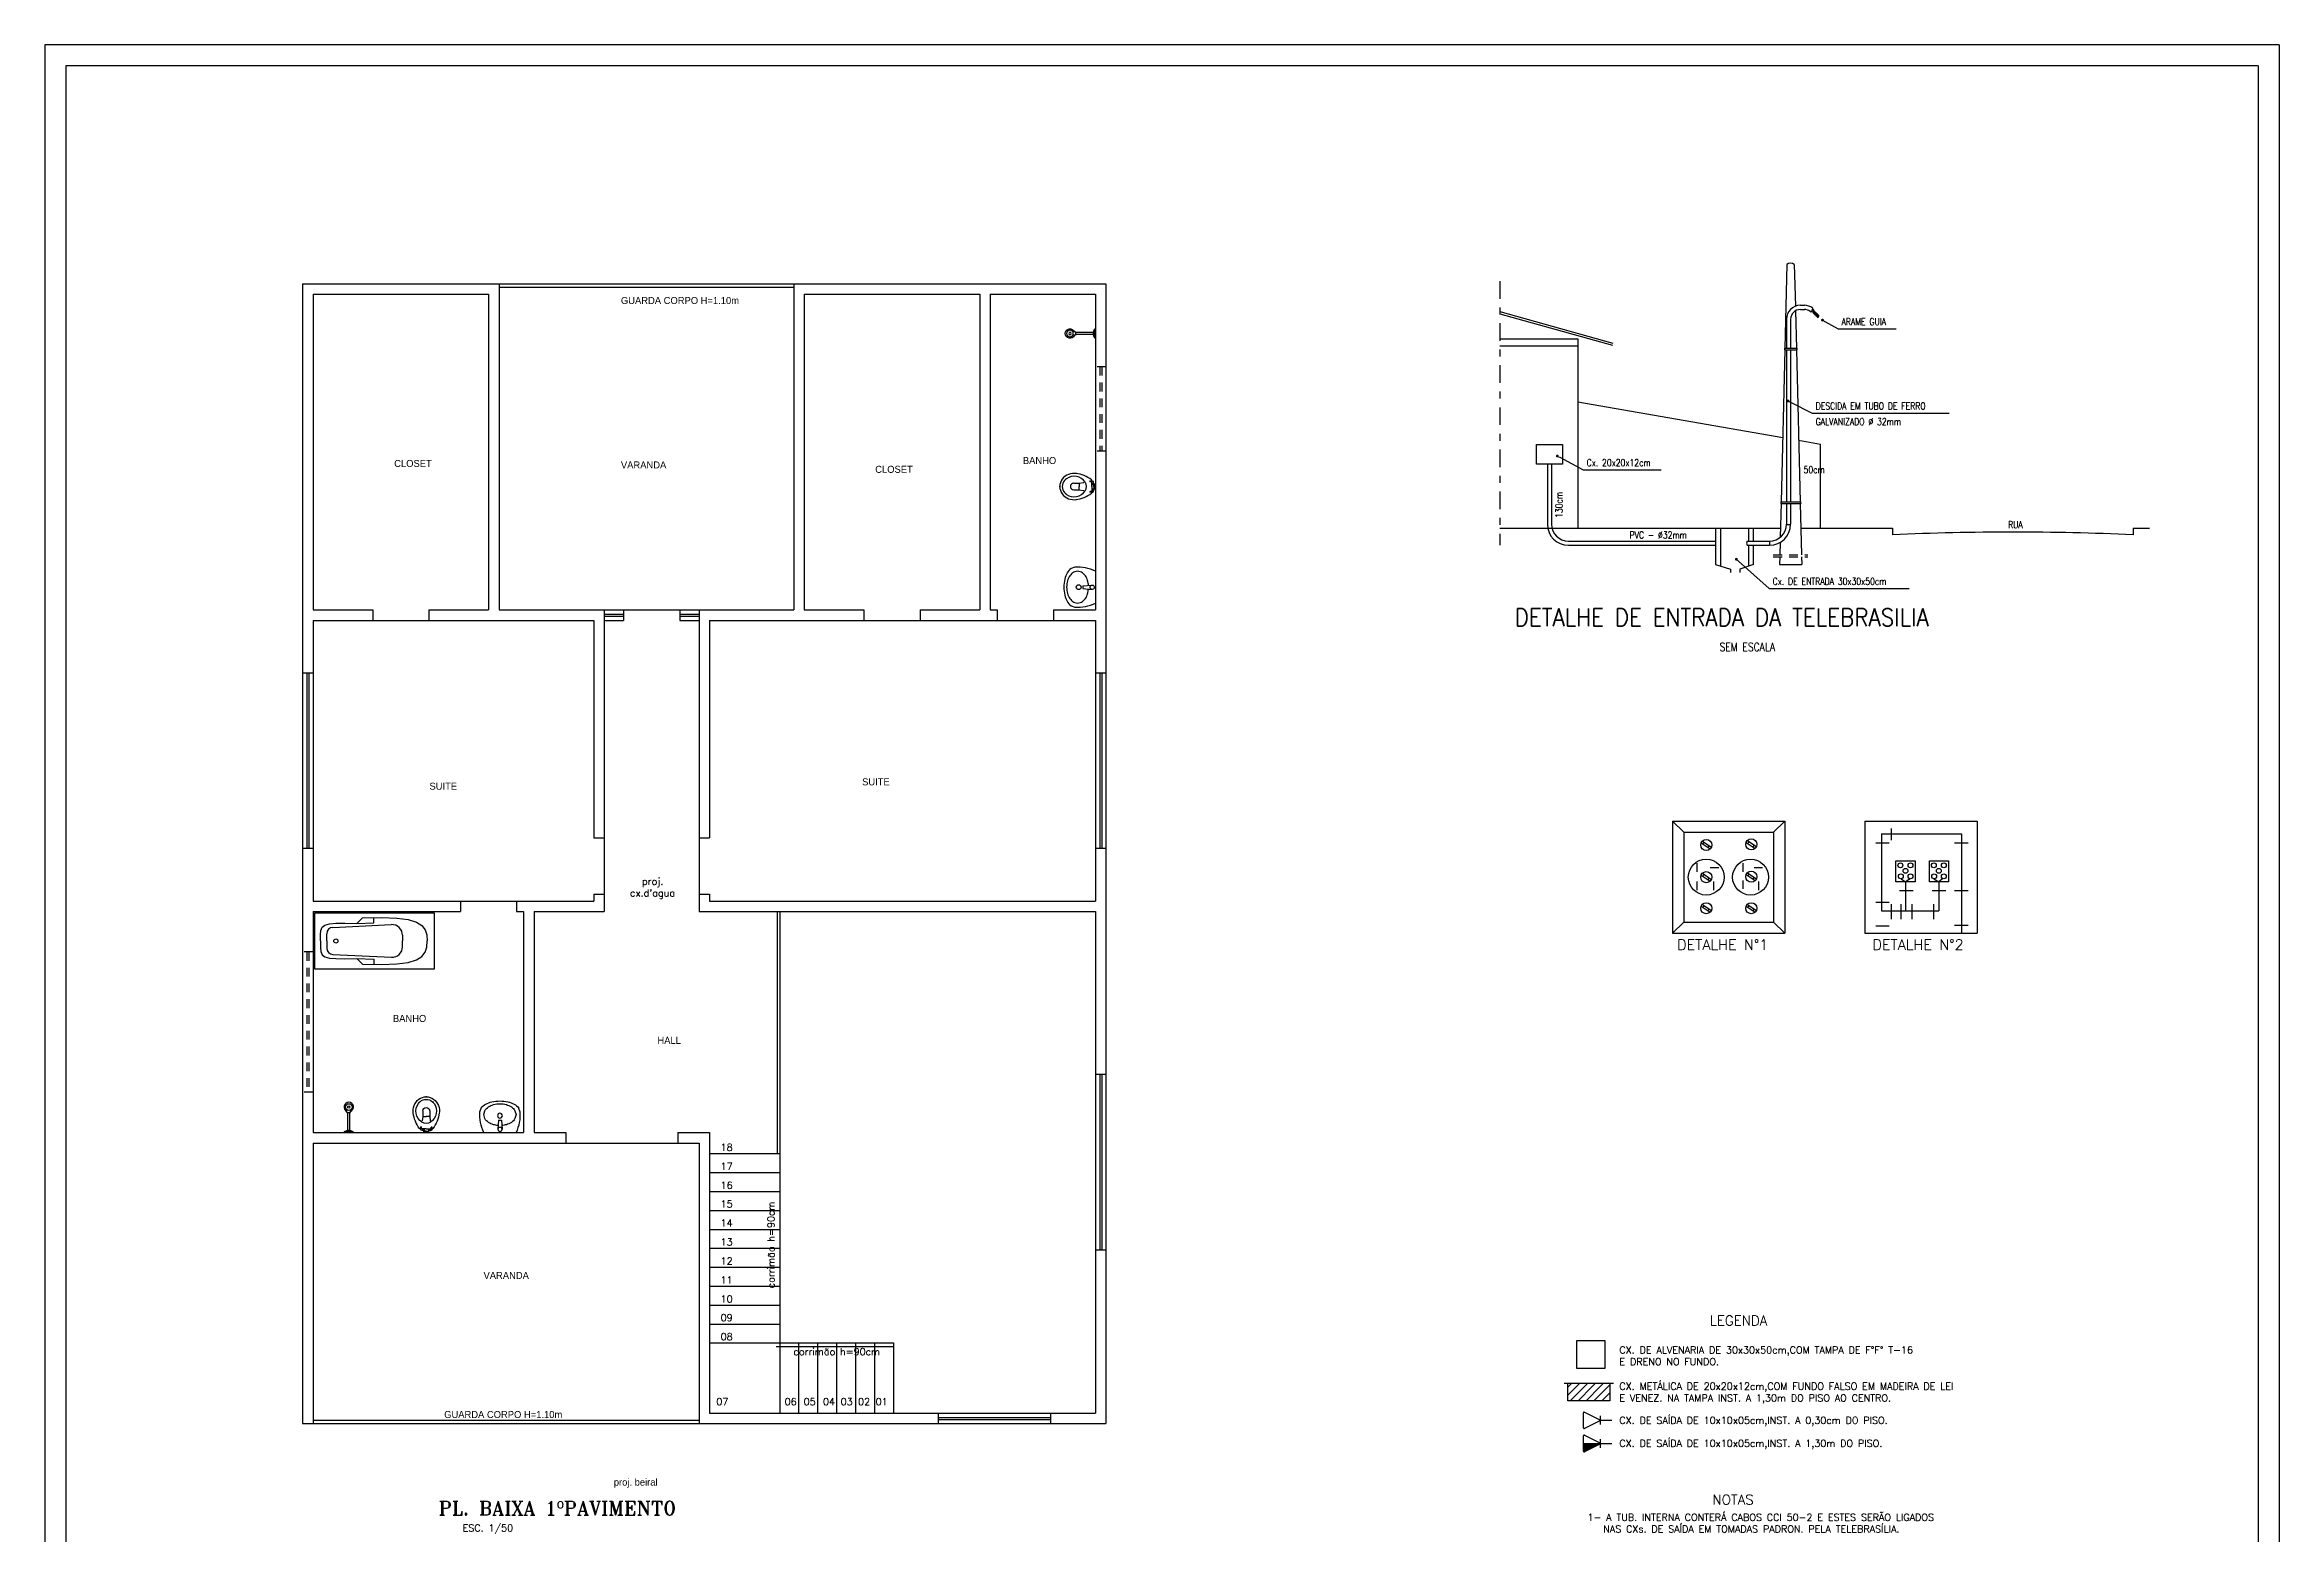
# Model space of a CAD drawing. Extents: x 0 to 70.6, y 0 to 42.
# Drawn here: x 1.28 to 33.13, y 20.77 to 42 of the extents above; entities that cross this region are included whole.
import ezdxf
from ezdxf.enums import TextEntityAlignment as Align

# ---------------------------------------------------------------- set-up
doc = ezdxf.new("R2010")
doc.units = 0
doc.header["$MEASUREMENT"] = 0
doc.linetypes.add('DASHDOT2', pattern=[0.5, 0.25, -0.125, 0, -0.125])
doc.linetypes.add('HIDDEN2', pattern=[0.1875, 0.125, -0.0625])
doc.layers.get('0').update_dxf_attribs({"linetype": 'CONTINUOUS'})
for name, color, linetype in [('1', 1, 'CONTINUOUS'), ('2', 2, 'CONTINUOUS'), ('3', 3, 'CONTINUOUS'), ('5', 5, 'CONTINUOUS'), ('A-DIM', 1, 'CONTINUOUS'), ('ALVENARIA', 7, 'CONTINUOUS'), ('COTAS', 1, 'CONTINUOUS'), ('PENA-1', 3, 'CONTINUOUS'), ('SANITÁRIOS', 2, 'CONTINUOUS'), ('TELEFONE', 1, 'CONTINUOUS'), ('TEXTOS', 3, 'CONTINUOUS'), ('TXT', 2, 'CONTINUOUS')]:
    doc.layers.add(name, color=color, linetype=linetype)
doc.styles.add('ROMANC', font='romans.shx', dxfattribs={"width": 0.9})
doc.styles.add('ROMANS', font='romans', dxfattribs={"height": 0.1})
doc.styles.add('T20', font='romans.shx', dxfattribs={"height": 0.1})

# ---------------------------------------------------------------- blocks, each defined once
blk = doc.blocks.new('12010224')
at = {"layer": 'SANITÁRIOS'}
for p, q in [((0.178, 0.021), (0.046, 0.031)), ((0.178, -0.019), (0.178, 0.021)), ((0.255, 0.23), (0.198, 0.214)), ((0.311, 0.214), (0.255, 0.23)), ((0.348, 0.267), (0.294, 0.285)), ((0.178, -0.019), (0.046, -0.029)), ((0.198, -0.214), (0.255, -0.23)), ((0.255, -0.23), (0.311, -0.214)), ((0.294, -0.285), (0.348, -0.267))]:
    blk.add_line(p, q, dxfattribs=at)
for centre, radius in [((0.046, 0.001), 0.03), ((0.24, 0), 0.0347)]:
    blk.add_circle(centre, radius, dxfattribs=at)
for centre, radius, start, end in [((0.254, -0.316), 0.602, 86.2102, 114.9799), ((0.437, 0), 0.338, 164.3104, 175.4853), ((0.347, 0.025), 0.245, 145.8575, 164.3104), ((0.29, 0.064), 0.176, 121.4172, 145.8575), ((0.219, 0.064), 0.176, 34.1425, 58.5828), ((0.224, 0.103), 0.206, 28.6904, 52.8787), ((0.162, 0.025), 0.245, 15.6896, 34.1425), ((0.073, 0), 0.338, 360, 15.6896), ((0.11, 0.041), 0.335, 12.7722, 28.6904), ((-0.069, 0), 0.519, 360, 12.7722), ((0.254, 0.316), 0.602, 245.0201, 273.7898), ((0.437, 0), 0.338, 184.2881, 195.6896), ((0.347, -0.025), 0.245, 195.6896, 214.1425), ((0.29, -0.064), 0.176, 214.1425, 238.5828), ((0.219, -0.064), 0.176, 301.4172, 325.8575), ((0.224, -0.103), 0.206, 307.1213, 331.3096), ((0.162, -0.025), 0.245, 325.8575, 344.3104), ((0.073, 0), 0.338, 344.3104, 360), ((0.11, -0.041), 0.335, 331.3096, 347.2278), ((-0.069, 0), 0.519, 347.2278, 360)]:
    blk.add_arc(centre, radius, start, end, dxfattribs=at)
blk = doc.blocks.new('12010111')
at = {"layer": 'SANITÁRIOS'}
for p, q in [((0, 0), (0, 0.028)), ((0, 0), (0, -0.028)), ((0.046, 0.031), (0.013, 0.031)), ((0.014, 0), (0.014, 0.028)), ((0.014, 0), (0.014, -0.028)), ((0.019, 0.031), (0.019, 0.062)), ((0.046, 0.05), (0.019, 0.05)), ((0.046, 0), (0.046, 0.089)), ((0.046, 0), (0.046, -0.089)), ((0.076, 0.075), (0.052, 0.075)), ((0.064, 0.063), (0.064, 0.087)), ((0.161, 0.056), (0.159, 0.059)), ((0.223, 0.049), (0.161, 0.056)), ((0.223, 0.049), (0.223, 0)), ((0.301, 0.049), (0.223, 0.049)), ((0.223, -0.049), (0.223, 0)), ((0.046, -0.031), (0.013, -0.031)), ((0.019, -0.031), (0.019, -0.062)), ((0.046, -0.05), (0.019, -0.05)), ((0.076, -0.075), (0.052, -0.075)), ((0.064, -0.063), (0.064, -0.087)), ((0.161, -0.056), (0.159, -0.059)), ((0.223, -0.049), (0.161, -0.056)), ((0.301, -0.049), (0.223, -0.049))]:
    blk.add_line(p, q, dxfattribs=at)
for centre in [(0.064, 0.075), (0.064, -0.075)]:
    blk.add_circle(centre, 0.00682, dxfattribs=at)
for centre, radius, start, end in [((0.007, 0.028), 0.00697, 0.8534, 179.1466), ((0.028, 0.062), 0.00909, 126.1604, 180), ((0.304, -0.315), 0.477, 122.7818, 126.1604), ((0.055, 0.089), 0.00909, 126.3456, 180), ((0.336, -0.294), 0.484, 97.6805, 126.3456), ((0.234, 0), 0.112, 147.3201, 212.6799), ((0.297, -0.04), 0.187, 54.2515, 147.3201), ((0.3, -0.02), 0.208, 36.8888, 100.1214), ((0.301, 0), 0.0486, 0, 90), ((0.301, 0), 0.0486, 270, 0), ((0.313, -0.018), 0.159, 41.3299, 54.2515), ((0.333, 0), 0.132, 318.6701, 41.3299), ((0.327, 0), 0.174, 323.1112, 36.8888), ((0.007, -0.028), 0.00697, 180.8534, 359.1466), ((0.028, -0.062), 0.00909, 180, 233.8396), ((0.304, 0.315), 0.477, 233.8396, 237.2182), ((0.055, -0.089), 0.00909, 180, 233.6544), ((0.336, 0.294), 0.484, 233.6544, 262.3195), ((0.297, 0.04), 0.187, 212.6799, 305.7485), ((0.3, 0.02), 0.208, 259.8786, 323.1112), ((0.313, 0.018), 0.159, 305.7485, 318.6701)]:
    blk.add_arc(centre, radius, start, end, dxfattribs=at)
for p in [(0, 0), (0.501, 0)]:
    blk.add_point(p, dxfattribs=at)
blk = doc.blocks.new('12010321')
at = {"layer": 'SANITÁRIOS'}
for p, q in [((0, 0.065), (0.02, 0.015)), ((0, 0.065), (0, -0.065)), ((0.005, 0.052), (0.005, -0.052)), ((0.02, 0.015), (0.02, -0.015)), ((0.02, 0.015), (0.273, 0.015)), ((0.273, 0.025), (0.31, 0.025)), ((0.273, 0.025), (0.273, -0.025)), ((0.02, -0.015), (0, -0.065)), ((0.02, -0.015), (0.273, -0.015)), ((0.273, -0.025), (0.31, -0.025))]:
    blk.add_line(p, q, dxfattribs=at)
for radius in [0.0474, 0.0174]:
    blk.add_circle((0.35, 0), radius, dxfattribs=at)
blk.add_arc((0.35, 0), 0.0674, 201.78, 158.22, dxfattribs=at)
blk = doc.blocks.new('banheira')
at = {"layer": '1', "color": 2, "linetype": 'ByBlock'}
for p, q in [((0, 0), (0, 1.7)), ((0, 1.7), (0.8, 1.7)), ((0.8, 1.7), (0.8, 0)), ((0.8, 0), (0, 0))]:
    blk.add_line(p, q, dxfattribs=at)
at = {"layer": '1'}
for p, q in [((0.206, 1.444), (0.167, 0.607)), ((0.4, 1.53), (0.296, 1.53)), ((0.4, 1.53), (0.504, 1.53)), ((0.594, 1.444), (0.633, 0.607)), ((0.15, 1.1), (0.14, 0.86)), ((0.65, 1.1), (0.66, 0.86)), ((0.14, 0.86), (0.067, 0.861)), ((0.66, 0.86), (0.733, 0.861)), ((0.317, 0.45), (0.4, 0.45)), ((0.483, 0.45), (0.4, 0.45))]:
    blk.add_line(p, q, dxfattribs=at)
for points in [[(0.4, 1.62), (0.314, 1.619), (0.25, 1.612), (0.204, 1.593), (0.174, 1.555), (0.156, 1.493), (0.148, 1.401), (0.147, 1.272), (0.15, 1.1)], [(0.4, 1.62), (0.486, 1.619), (0.55, 1.612), (0.596, 1.593), (0.626, 1.555), (0.644, 1.493), (0.652, 1.401), (0.653, 1.272), (0.65, 1.1)], [(0.07, 1.02), (0.065, 0.745), (0.074, 0.53), (0.095, 0.369), (0.13, 0.252), (0.178, 0.175), (0.239, 0.128), (0.313, 0.106), (0.4, 0.1)], [(0.15, 1.1), (0.07, 1.02)], [(0.73, 1.02), (0.735, 0.745), (0.726, 0.53), (0.705, 0.369), (0.67, 0.252), (0.622, 0.175), (0.561, 0.128), (0.487, 0.106), (0.4, 0.1)], [(0.65, 1.1), (0.73, 1.02)]]:
    blk.add_lwpolyline(points, dxfattribs=at)
blk.add_circle((0.4, 1.4), 0.03, dxfattribs=at)
for centre, radius, start, end in [((0.296, 1.44), 0.09, 90, 177.3493), ((0.504, 1.44), 0.09, 2.6507, 90), ((0.317, 0.6), 0.15, 177.3493, 270), ((0.483, 0.6), 0.15, 270, 2.6507)]:
    blk.add_arc(centre, radius, start, end, dxfattribs=at)
blk = doc.blocks.new('*X149')
at = {"color": 0}
for p, q in [((161.489, -7.764), (161.603, -7.651)), ((161.489, -7.651), (161.489, -7.651)), ((161.489, -7.877), (161.509, -7.858)), ((161.509, -7.858), (161.716, -7.651)), ((161.579, -7.901), (161.622, -7.858)), ((161.622, -7.858), (161.829, -7.651)), ((161.692, -7.901), (161.735, -7.858)), ((161.735, -7.858), (161.942, -7.651)), ((161.805, -7.901), (161.848, -7.858)), ((161.848, -7.858), (162.055, -7.651)), ((161.918, -7.901), (161.961, -7.858)), ((161.961, -7.858), (162.089, -7.729)), ((162.031, -7.901), (162.074, -7.858)), ((162.074, -7.858), (162.089, -7.843))]:
    blk.add_line(p, q, dxfattribs=at)
blk = doc.blocks.new('*X150')
at = {"color": 0}
for p, q in [((4.069, 16.783), (4.179, 16.892)), ((4.069, 16.797), (4.165, 16.892)), ((4.069, 16.811), (4.15, 16.892)), ((4.069, 16.826), (4.136, 16.892)), ((4.069, 16.84), (4.122, 16.892)), ((4.069, 16.854), (4.108, 16.892)), ((4.069, 16.868), (4.094, 16.892)), ((4.069, 16.882), (4.08, 16.892)), ((4.075, 16.775), (4.193, 16.892)), ((4.095, 16.78), (4.207, 16.892)), ((4.123, 16.794), (4.221, 16.892)), ((4.151, 16.808), (4.235, 16.892)), ((4.179, 16.823), (4.249, 16.892)), ((4.208, 16.837), (4.264, 16.892)), ((4.236, 16.851), (4.278, 16.892)), ((4.264, 16.865), (4.292, 16.892)), ((4.293, 16.879), (4.306, 16.892))]:
    blk.add_line(p, q, dxfattribs=at)
blk = doc.blocks.new('DOT')
at = {"layer": 'A-DIM', "color": 0, "linetype": 'ByBlock'}
blk.add_line((-0.5, 0), (-1, 0), dxfattribs=at)
at = {"layer": 'A-DIM', "color": 0, "linetype": 'ByBlock', "const_width": 0.5}
blk.add_lwpolyline([(-0.25, 0, 1), (0.25, 0, 1)], format="xyb", close=True, dxfattribs=at)

msp = doc.modelspace()

# ---------------------------------------------------------------- linework, layer by layer
at = {"layer": '2'}
for p, q in [((4.96, 38.5925), (7.76, 38.5925)), ((4.96, 38.5925), (4.96, 30.5425)), ((7.76, 38.5925), (7.76, 33.9425)), ((7.76, 38.5925), (11.96, 38.5925)), ((7.76, 38.5425), (11.96, 38.5425)), ((11.96, 38.5925), (16.41, 38.5925)), ((11.96, 38.5925), (11.96, 33.9425)), ((16.41, 38.5925), (16.41, 30.5425)), ((5.11, 38.4425), (7.61, 38.4425)), ((5.11, 38.4425), (5.11, 33.9425)), ((7.61, 38.4425), (7.61, 33.9425)), ((12.11, 38.4425), (14.61, 38.4425)), ((12.11, 38.4425), (12.11, 33.9425)), ((14.61, 38.4425), (14.61, 33.9425)), ((14.76, 38.4425), (14.76, 33.9425)), ((14.76, 38.4425), (16.26, 38.4425)), ((16.26, 38.4425), (16.26, 33.9425)), ((16.26, 37.4074), (16.26, 36.2074)), ((16.41, 37.4074), (16.41, 36.2074)), ((5.11, 33.9425), (5.96, 33.9425)), ((5.11, 33.7925), (5.96, 33.7925)), ((5.11, 33.7925), (5.11, 30.5425)), ((5.96, 33.9425), (5.96, 33.7925)), ((5.96, 33.7925), (9.11, 33.7925)), ((6.76, 33.9425), (6.76, 33.7925)), ((6.76, 33.9425), (7.61, 33.9425)), ((7.76, 33.9425), (10.335, 33.9425)), ((9.11, 33.7925), (9.11, 30.6925)), ((9.26, 33.9425), (9.26, 29.8925)), ((9.26, 33.7925), (9.535, 33.7925)), ((10.335, 33.9425), (11.96, 33.9425)), ((10.335, 33.7925), (10.61, 33.7925)), ((10.61, 33.9425), (10.61, 29.8925)), ((10.76, 33.7925), (10.76, 30.6925)), ((10.76, 33.7925), (13.76, 33.7925)), ((12.11, 33.9425), (12.96, 33.9425)), ((12.96, 33.9425), (12.96, 33.7925)), ((13.76, 33.9425), (13.76, 33.7925)), ((13.76, 33.9425), (14.61, 33.9425)), ((13.76, 33.7925), (15.66, 33.7925)), ((14.76, 33.9425), (14.86, 33.9425)), ((14.86, 33.9425), (14.86, 33.7925)), ((15.66, 33.9425), (16.26, 33.9425)), ((15.66, 33.9425), (15.66, 33.7925)), ((15.66, 33.7925), (16.26, 33.7925)), ((16.26, 33.7925), (16.26, 30.5425)), ((5.11, 33.0425), (4.96, 33.0425)), ((16.41, 33.0425), (16.26, 33.0425)), ((9.11, 30.6925), (9.26, 30.6925)), ((10.61, 30.6925), (10.76, 30.6925)), ((4.96, 30.5425), (4.96, 22.3425)), ((5.11, 30.5425), (4.96, 30.5425)), ((5.11, 30.5425), (5.11, 29.7925)), ((16.26, 30.5425), (16.26, 29.7925)), ((16.41, 30.5425), (16.26, 30.5425)), ((16.41, 30.5425), (16.41, 24.8175)), ((5.11, 29.7925), (7.21, 29.7925)), ((5.11, 29.6425), (7.21, 29.6425)), ((5.11, 29.6425), (5.11, 26.4925)), ((7.21, 29.7925), (9.11, 29.7925)), ((7.21, 29.7925), (7.21, 29.6425)), ((8.01, 29.7925), (8.01, 29.6425)), ((8.01, 29.6425), (8.11, 29.6425)), ((8.11, 29.6425), (8.11, 26.4925)), ((8.26, 29.6425), (8.26, 26.4925)), ((8.26, 29.6425), (9.26, 29.6425)), ((9.11, 29.8925), (9.26, 29.8925)), ((9.11, 29.8925), (9.11, 29.7925)), ((9.26, 29.8925), (9.26, 29.6425)), ((10.61, 29.8925), (10.76, 29.8925)), ((10.61, 29.8925), (10.61, 29.6425)), ((10.61, 29.6425), (16.26, 29.6425)), ((10.76, 29.8925), (10.76, 29.7925)), ((10.76, 29.7925), (16.26, 29.7925)), ((11.725, 29.6425), (11.725, 26.1925)), ((11.76, 29.6425), (11.76, 26.1925)), ((16.26, 29.6425), (16.26, 24.8175)), ((4.96, 29.0675), (4.96, 27.0675)), ((5.11, 29.0675), (5.11, 27.0675)), ((16.41, 27.3175), (16.26, 27.3175)), ((5.11, 26.4925), (8.11, 26.4925)), ((8.26, 26.4925), (8.71, 26.4925)), ((8.71, 26.4925), (8.71, 26.3425)), ((10.31, 26.4925), (10.76, 26.4925)), ((10.31, 26.4925), (10.31, 26.3425)), ((10.76, 26.4925), (10.76, 22.4925)), ((5.11, 26.3425), (5.11, 22.3425)), ((5.11, 26.3425), (8.71, 26.3425)), ((8.71, 26.3425), (10.61, 26.3425)), ((10.61, 26.3425), (10.61, 22.3425)), ((10.76, 26.1925), (11.76, 26.1925)), ((11.76, 26.1925), (11.76, 22.4925)), ((10.76, 25.9225), (11.76, 25.9225)), ((10.76, 25.6525), (11.76, 25.6525)), ((10.76, 25.3825), (11.76, 25.3825)), ((10.76, 25.1125), (11.76, 25.1125)), ((10.76, 24.8425), (11.76, 24.8425)), ((10.76, 24.5725), (11.76, 24.5725)), ((16.41, 24.8175), (16.26, 24.8175)), ((16.26, 24.8175), (16.26, 22.4925)), ((16.41, 24.8175), (16.41, 22.3425)), ((10.76, 24.3025), (11.76, 24.3025)), ((10.76, 24.0325), (11.76, 24.0325)), ((10.76, 23.7625), (11.76, 23.7625)), ((10.76, 23.4925), (13.38, 23.4925)), ((11.71, 23.4425), (13.38, 23.4425)), ((12.03, 23.4925), (12.03, 22.4925)), ((12.3, 23.4925), (12.3, 22.4925)), ((12.57, 23.4925), (12.57, 22.4925)), ((12.84, 23.4925), (12.84, 22.4925)), ((13.11, 23.4925), (13.11, 22.4925)), ((13.38, 23.4925), (13.38, 22.4925)), ((4.96, 22.3425), (5.11, 22.3425)), ((5.11, 22.3925), (10.61, 22.3925)), ((5.11, 22.3425), (10.61, 22.3425)), ((10.61, 22.3425), (14.02, 22.3425)), ((10.76, 22.4925), (13.38, 22.4925)), ((13.38, 22.4925), (14.02, 22.4925)), ((14.02, 22.4925), (14.02, 22.3425)), ((14.02, 22.4925), (16.26, 22.4925)), ((14.02, 22.3425), (16.41, 22.3425)), ((15.62, 22.4925), (15.62, 22.3425))]:
    msp.add_line(p, q, dxfattribs=at)
at = {"layer": '3', "linetype": 'HIDDEN2'}
for p, q in [((16.41, 37.4074), (16.26, 37.4074)), ((16.32, 37.4074), (16.32, 36.2074)), ((16.35, 37.4074), (16.35, 36.2074)), ((16.41, 36.2074), (16.26, 36.2074)), ((5.11, 29.0675), (4.96, 29.0675)), ((5.02, 29.0675), (5.02, 27.0675)), ((5.05, 29.0675), (5.05, 27.0675)), ((5.11, 27.0675), (4.96, 27.0675))]:
    msp.add_line(p, q, dxfattribs=at)
at = {"layer": '3'}
for p, q in [((9.26, 33.8825), (9.535, 33.8825)), ((9.26, 33.8525), (9.535, 33.8525)), ((9.535, 33.9425), (9.535, 33.7925)), ((10.335, 33.9425), (10.335, 33.7925)), ((10.335, 33.8825), (10.61, 33.8825)), ((10.335, 33.8525), (10.61, 33.8525)), ((14.02, 22.4325), (15.62, 22.4325)), ((14.02, 22.4025), (15.62, 22.4025))]:
    msp.add_line(p, q, dxfattribs=at)
at = {"layer": '3', "linetype": 'Continuous'}
for p, q in [((5.02, 33.0425), (5.02, 30.5425)), ((5.05, 33.0425), (5.05, 30.5425)), ((16.32, 33.0425), (16.32, 30.5425)), ((16.35, 33.0425), (16.35, 30.5425)), ((16.32, 27.3175), (16.32, 24.8175)), ((16.35, 27.3175), (16.35, 24.8175))]:
    msp.add_line(p, q, dxfattribs=at)
at = {"layer": 'ALVENARIA'}
for p, q in [((1.5847, 41.7), (1.5847, 0.3)), ((32.8315, 41.7), (1.5847, 41.7)), ((32.8315, 41.7), (32.8315, 14.9)), ((22.0208, 35.1068), (26.022, 35.1068)), ((26.3121, 35.1068), (27.6204, 35.1068)), ((27.6204, 35.1068), (27.6204, 35.0147)), ((31.0481, 35.1068), (31.2837, 35.1068)), ((31.0481, 35.1068), (31.0481, 35.0147))]:
    msp.add_line(p, q, dxfattribs=at)
msp.add_arc((29.3342, -5.2574), 40.3085, 87.56313, 92.43687, dxfattribs=at)
at = {"layer": 'COTAS'}
for p, q in [((1.2847, 42), (1.2847, 0)), ((33.1315, 42), (1.2847, 42)), ((33.1315, 42), (33.1315, 0))]:
    msp.add_line(p, q, dxfattribs=at)
at = {"layer": 'PENA-1', "color": 1}
for p, q in [((26.6564, 38.0543), (26.8423, 37.9511)), ((26.8423, 37.9511), (26.8823, 37.9511)), ((26.8823, 37.9511), (27.6733, 37.9511)), ((26.1663, 36.9033), (26.4742, 36.7495)), ((26.4742, 36.7495), (26.5142, 36.7495)), ((26.5142, 36.7495), (28.4251, 36.7495)), ((22.877, 36.1177), (23.2098, 35.9403)), ((23.2098, 35.9403), (23.2498, 35.9403)), ((23.2498, 35.9403), (24.3215, 35.9403)), ((25.4241, 34.6386), (25.8606, 34.2484)), ((25.8606, 34.2484), (25.9006, 34.2484)), ((25.9006, 34.2484), (27.8572, 34.2484))]:
    msp.add_line(p, q, dxfattribs=at)
at = {"layer": 'TELEFONE', "color": 3}
for p, q in [((26.1143, 38.8653), (26.085, 37.6732)), ((26.2198, 38.8653), (26.2344, 38.2717)), ((26.236, 38.2061), (26.2491, 37.6732)), ((26.0844, 37.6497), (26.0312, 35.4829)), ((26.0774, 37.6497), (26.2553, 37.6497)), ((26.0801, 37.6732), (26.2534, 37.6732)), ((26.2496, 37.6497), (26.3028, 35.4829)), ((26.2534, 37.6732), (26.2553, 37.6497)), ((26.0306, 35.4594), (26.0188, 34.9779)), ((26.0254, 35.4594), (26.3103, 35.4594)), ((26.026, 35.4829), (26.3097, 35.4829)), ((26.3034, 35.4594), (26.3214, 34.7282)), ((26.3097, 35.4829), (26.3103, 35.4594)), ((26.017, 34.9039), (26.0127, 34.7282)), ((26.0119, 34.6981), (26.0092, 34.5877)), ((26.0092, 34.5877), (26.3248, 34.5877)), ((26.3221, 34.6981), (26.3248, 34.5877)), ((24.8922, 30.6207), (25.0197, 30.5349)), ((24.9103, 30.6471), (25.0299, 30.5655)), ((24.9315, 30.6326), (24.9171, 30.6039)), ((25.0038, 30.5833), (24.9868, 30.557)), ((25.5337, 30.6286), (25.6612, 30.5428)), ((25.5518, 30.655), (25.6714, 30.5734)), ((25.573, 30.6405), (25.5586, 30.6118)), ((25.6453, 30.5912), (25.6283, 30.5649)), ((27.4628, 30.7515), (27.4628, 29.6532)), ((27.4628, 30.7515), (28.6028, 30.7515)), ((28.6028, 30.7515), (28.6028, 29.3332)), ((24.8922, 30.1617), (25.0197, 30.0759)), ((24.9103, 30.1882), (25.0299, 30.1066)), ((24.9315, 30.1737), (24.9171, 30.145)), ((25.0038, 30.1243), (24.9868, 30.0981)), ((25.5337, 30.1696), (25.6612, 30.0839)), ((25.5518, 30.1961), (25.6714, 30.1145)), ((25.573, 30.1816), (25.5586, 30.1529)), ((25.6453, 30.1323), (25.6283, 30.106)), ((27.7407, 30.1107), (27.8049, 30.0646)), ((27.8722, 30.1107), (27.8049, 30.0646)), ((27.8049, 30.0646), (27.8049, 29.6532)), ((28.2063, 30.1112), (28.2807, 30.0646)), ((28.3372, 30.1137), (28.2807, 30.0646)), ((28.2807, 30.0646), (28.2807, 29.6532)), ((24.8922, 29.7186), (25.0197, 29.6328)), ((24.9103, 29.7451), (25.0299, 29.6635)), ((24.9315, 29.7306), (24.9171, 29.7019)), ((25.0038, 29.6812), (24.9868, 29.655)), ((25.5337, 29.7186), (25.6612, 29.6328)), ((25.5518, 29.7451), (25.6714, 29.6635)), ((25.573, 29.7306), (25.5586, 29.7019)), ((25.6453, 29.6812), (25.6283, 29.655)), ((27.4628, 29.6532), (28.2807, 29.6532))]:
    msp.add_line(p, q, dxfattribs=at)
at = {"layer": 'TELEFONE', "color": 5, "linetype": 'DASHDOT2'}
msp.add_line((22.0208, 38.6291), (22.0208, 34.8635), dxfattribs=at)
at = {"layer": 'TELEFONE', "color": 6}
for p, q in [((26.3066, 38.2852), (26.3628, 38.2852)), ((26.3066, 38.2252), (26.3628, 38.2252)), ((26.4843, 38.2441), (26.4855, 38.2432)), ((26.1066, 38.0852), (26.1066, 37.6732)), ((26.1666, 38.0852), (26.1666, 37.6732)), ((26.4479, 38.1964), (26.4563, 38.19)), ((26.1066, 37.6497), (26.1066, 35.4829)), ((26.1666, 37.6497), (26.1666, 35.4829)), ((22.7005, 36.0209), (22.7005, 35.1635)), ((22.7605, 36.0209), (22.7605, 35.1635)), ((26.1066, 35.4594), (26.1066, 35.1635)), ((26.1666, 35.4594), (26.1666, 35.1635)), ((25.0976, 35.1044), (25.0976, 34.5919)), ((25.6391, 35.1044), (25.0976, 35.1044)), ((25.1676, 35.1044), (25.1676, 34.5696)), ((25.5691, 34.9235), (25.5691, 35.1044)), ((25.6391, 34.9235), (25.6391, 35.1044)), ((26.1665, 35.1565), (26.1065, 35.1565)), ((23.0005, 34.9235), (25.0976, 34.9235)), ((23.0005, 34.8635), (25.0976, 34.8635)), ((25.5478, 34.9235), (25.8666, 34.9235)), ((25.5478, 34.8635), (25.8666, 34.8635)), ((25.5691, 34.5678), (25.5691, 34.8635)), ((25.6391, 34.5919), (25.6391, 34.8635)), ((25.8651, 34.9235), (25.8651, 34.8635)), ((25.0976, 34.5919), (25.311, 34.524)), ((25.311, 34.524), (25.311, 34.4777)), ((25.6391, 34.5919), (25.4412, 34.524)), ((25.4412, 34.524), (25.4412, 34.4777))]:
    msp.add_line(p, q, dxfattribs=at)
at = {"layer": 'TELEFONE', "color": 2}
for p, q in [((22.0208, 38.196), (23.6353, 37.7474)), ((22.0208, 38.1649), (23.6273, 37.7185)), ((22.0208, 37.8068), (23.133, 37.8068)), ((22.0208, 37.7068), (23.133, 37.7068)), ((23.133, 37.8068), (23.133, 35.1104))]:
    msp.add_line(p, q, dxfattribs=at)
at = {"layer": 'TELEFONE', "color": 5}
for p, q in [((26.0801, 37.6732), (26.0774, 37.6497)), ((26.026, 35.4829), (26.0254, 35.4594)), ((24.4844, 30.9332), (24.4844, 29.3332)), ((24.4844, 30.9332), (26.0844, 30.9332)), ((24.4844, 30.9332), (24.6444, 30.7732)), ((26.0844, 30.9332), (25.9244, 30.7732)), ((26.0844, 30.9332), (26.0844, 29.3332)), ((27.2259, 30.9332), (27.2259, 29.3332)), ((27.2259, 30.9332), (28.8259, 30.9332)), ((28.8259, 30.9332), (28.8259, 29.3332)), ((24.6444, 30.7732), (24.6444, 29.4932)), ((24.6444, 30.7732), (25.9244, 30.7732)), ((25.9244, 30.7732), (25.9244, 29.4932)), ((24.6444, 29.4932), (24.4844, 29.3332)), ((24.4844, 29.3332), (26.0844, 29.3332)), ((24.6444, 29.4932), (25.9244, 29.4932)), ((25.9244, 29.4932), (26.0844, 29.3332)), ((27.2259, 29.3332), (28.8259, 29.3332))]:
    msp.add_line(p, q, dxfattribs=at)
at = {"layer": 'TELEFONE', "color": 1}
for p, q in [((23.133, 36.9068), (26.0537, 36.4003)), ((26.2813, 36.3608), (26.5931, 36.3068)), ((26.5931, 35.1104), (26.5931, 36.3068))]:
    msp.add_line(p, q, dxfattribs=at)
at = {"layer": 'TELEFONE', "color": 3, "linetype": 'HIDDEN2'}
for p, q in [((25.9196, 34.7282), (26.4135, 34.7282)), ((25.9196, 34.6981), (26.4135, 34.6981))]:
    msp.add_line(p, q, dxfattribs=at)
at = {"layer": 'TELEFONE'}
for p, q in [((27.3791, 30.6212), (27.573, 30.6212)), ((27.6021, 30.8247), (27.6021, 30.66)), ((28.5041, 30.6212), (28.698, 30.6212)), ((24.8344, 30.2109), (24.8344, 30.331)), ((25.142, 30.2639), (25.0219, 30.2639)), ((25.4918, 30.2109), (25.4918, 30.331)), ((25.7677, 30.2639), (25.6476, 30.2639)), ((24.8344, 29.9496), (24.8344, 30.0697)), ((25.0713, 29.9496), (25.0713, 30.0697)), ((25.4918, 29.9657), (25.4918, 30.0857)), ((25.7128, 29.9496), (25.7128, 30.0697)), ((27.7185, 29.943), (27.9125, 29.943)), ((28.184, 29.943), (28.378, 29.943)), ((28.5041, 29.943), (28.698, 29.943)), ((27.3791, 29.7783), (27.573, 29.7783)), ((27.6021, 29.7492), (27.6021, 29.5361)), ((27.7379, 29.7492), (27.7379, 29.5361)), ((27.8931, 29.7492), (27.8931, 29.5361)), ((28.2034, 29.7492), (28.2034, 29.5361)), ((27.3791, 29.4392), (27.573, 29.4392)), ((28.5041, 29.4489), (28.698, 29.4489))]:
    msp.add_line(p, q, dxfattribs=at)
at = {"layer": 'TELEFONE', "color": 6}
msp.add_lwpolyline([(22.546, 36.0209), (22.546, 36.2987), (22.9167, 36.2987), (22.9167, 36.0209)], close=True, dxfattribs=at)
at = {"layer": 'TELEFONE', "color": 3}
for points in [[(27.6686, 30.0646), (27.6686, 30.3633), (27.9412, 30.3633), (27.9412, 30.0646)], [(28.1444, 30.0646), (28.1444, 30.3633), (28.417, 30.3633), (28.417, 30.0646)]]:
    msp.add_lwpolyline(points, close=True, dxfattribs=at)
for centre, radius in [((24.9644, 30.5922), 0.079), ((25.6059, 30.6001), 0.079), ((24.9644, 30.1332), 0.2552), ((25.5955, 30.1332), 0.2552), ((27.7315, 30.3008), 0.0346), ((27.8036, 30.223), 0.0346), ((27.8757, 30.3008), 0.0346), ((28.2073, 30.3008), 0.0346), ((28.2794, 30.223), 0.0346), ((28.3515, 30.3008), 0.0346), ((24.9644, 30.1332), 0.079), ((25.6059, 30.1411), 0.079), ((27.7372, 30.1452), 0.0346), ((27.8757, 30.1452), 0.0346), ((28.2131, 30.1452), 0.0346), ((28.3515, 30.1452), 0.0346), ((24.9644, 29.6901), 0.079), ((25.6059, 29.6901), 0.079)]:
    msp.add_circle(centre, radius, dxfattribs=at)
msp.add_arc((26.167, 38.8107), 0.0759, 45.98372, 134.01628, dxfattribs=at)
at = {"layer": 'TELEFONE', "color": 6}
for centre, radius, start, end in [((26.3066, 38.0852), 0.2, 90, 180), ((26.3066, 38.0852), 0.14, 90, 180), ((26.3628, 38.0852), 0.2, 52.58705, 90), ((26.3628, 38.0852), 0.14, 52.58705, 90), ((26.4005, 38.2553), 0.0858, 310.50808, 351.90848), ((23.0005, 35.1635), 0.3, 180, 270), ((23.0005, 35.1635), 0.24, 180, 270), ((25.8666, 35.1635), 0.24, 270, 0), ((25.8666, 35.1635), 0.3, 270, 0), ((25.5966, 34.8935), 0.0572, 148.38735, 211.61265)]:
    msp.add_arc(centre, radius, start, end, dxfattribs=at)
at = {"layer": 'TELEFONE', "color": 1}
for centre, radius, start, end in [((26.4825, 38.209), 0.016, 213.9613, 30.00196), ((26.4901, 38.2134), 0.00727, 30.00196, 178.04581), ((26.5065, 38.2137), 0.0396, 196.03263, 199.99449), ((26.52, 38.2001), 0.0396, 160.00551, 199.99449), ((26.4985, 38.1887), 0.0158, 187.88445, 21.68396), ((26.5369, 38.1776), 0.0396, 160.00551, 199.99449), ((26.5069, 38.191), 0.00727, 30.00196, 178.04581), ((26.5129, 38.173), 0.016, 213.9613, 30.00196), ((26.5505, 38.1641), 0.0396, 160.00551, 199.99449), ((26.5205, 38.1774), 0.00727, 30.00196, 178.04581), ((26.5265, 38.1595), 0.016, 213.9613, 30.00196), ((26.564, 38.1505), 0.0396, 160.00551, 199.99449), ((26.534, 38.1639), 0.00727, 30.00196, 178.04581), ((26.5401, 38.1459), 0.016, 213.9613, 30.00196), ((26.5776, 38.137), 0.0396, 160.00551, 199.99449), ((26.5476, 38.1503), 0.00727, 30.00196, 178.04581), ((26.5536, 38.1324), 0.016, 213.9613, 30.00196), ((26.5874, 38.1241), 0.0359, 158.96182, 213.88821), ((26.5612, 38.1367), 0.00727, 30.00196, 178.04581)]:
    msp.add_arc(centre, radius, start, end, dxfattribs=at)
at = {"layer": 'TEXTOS'}
for p, q in [((22.9409, 22.9192), (23.6409, 22.9192)), ((22.9909, 22.6692), (22.9909, 22.9192)), ((23.5909, 22.6692), (22.9909, 22.6692)), ((23.5909, 22.9192), (23.5909, 22.6692)), ((23.2135, 22.2815), (23.2135, 22.4991)), ((23.228, 22.5081), (23.4456, 22.3992)), ((23.4456, 22.3814), (23.228, 22.2725)), ((23.4509, 22.4537), (23.4509, 22.3288)), ((23.4511, 22.3903), (23.6177, 22.3903)), ((23.2135, 21.9516), (23.2135, 22.1692)), ((23.2135, 22.0604), (23.6177, 22.0604)), ((23.228, 22.1782), (23.4456, 22.0693)), ((23.4456, 22.0514), (23.228, 21.9426)), ((23.4509, 22.1238), (23.4509, 21.9988))]:
    msp.add_line(p, q, dxfattribs=at)
msp.add_lwpolyline([(23.1205, 23.1293), (23.1205, 23.5293), (23.5205, 23.5293), (23.5205, 23.1293)], close=True, dxfattribs=at)
for centre, start, end in [((23.2235, 22.4991), 63.43495, 180), ((23.4411, 22.3903), 296.56505, 63.43495), ((23.2235, 22.2815), 180, 296.56505), ((23.2235, 22.1692), 63.43495, 180), ((23.4411, 22.0604), 296.56505, 63.43495), ((23.2235, 21.9516), 180, 296.56505)]:
    msp.add_arc(centre, 0.01, start, end, dxfattribs=at)

# ---------------------------------------------------------------- block references
at = {"layer": '1', "xscale": -1}
msp.add_blockref('12010321', (16.2467, 37.8821), dxfattribs=at)
at = {"layer": '1'}
for name, p, rotation in [('12010111', (16.2522, 35.7016), 180), ('12010224', (16.26, 34.2669), 180), ('12010321', (5.6179, 26.5058), 90)]:
    msp.add_blockref(name, p, dxfattribs=dict(at, rotation=rotation))
at = {"layer": '1', "xscale": -1, "rotation": 270}
for name, p in [('12010111', (6.7223, 26.5003)), ('12010224', (7.7726, 26.4925))]:
    msp.add_blockref(name, p, dxfattribs=at)
at = {"layer": 'COTAS', "rotation": 90}
msp.add_blockref('banheira', (6.8345, 28.8233), dxfattribs=at)
at = {"layer": 'PENA-1', "color": 1, "yscale": 0.03999999999999915, "zscale": 0.04}
for p, xscale, rotation in [((26.6214, 38.0737), 0.03999999999999786, 150.9679420611793), ((26.1305, 36.9212), 0.03999999999999981, 153.4561690551857), ((22.8417, 36.1365), 0.03999999999999693, 151.9495554106406), ((25.3942, 34.6652), 0.03999999999999903, 138.2062107075855)]:
    msp.add_blockref('DOT', p, dxfattribs=dict(at, xscale=xscale, rotation=rotation))
at = {"layer": 'TEXTOS', "rotation": 180}
msp.add_blockref('*X149', (185.0803, 15.0187), dxfattribs=at)
at = {"layer": 'TEXTOS'}
msp.add_blockref('*X150', (19.1441, 5.1679), dxfattribs=at)

# ---------------------------------------------------------------- texts
at = {"layer": '5', "style": 'ROMANC', "width": 0.9}
msp.add_text('DETALHE DE ENTRADA DA TELEBRASILIA', height=0.25, dxfattribs=at).set_placement((22.2345, 33.7125))
at = {"layer": '5', "style": 'ROMANS'}
for s, p in [('LEGENDA', (25.0139, 23.7428)), ('NOTAS', (25.0523, 21.1893))]:
    msp.add_text(s, height=0.14, dxfattribs=at).set_placement(p)
at = {"layer": 'ALVENARIA', "color": 3, "insert": (6.8982, 21.2376), "char_height": 0.2, "attachment_point": 1, "style": 'T20'}
msp.add_mtext('{\\Fromant.shx|c1;\\C5;PL. BAIXA\\Fromant.shx|c0; 1ºPAVIMENTO\\Fromant.shx|c1;\\P\\H0.5x;\\C2;     ESC. 1/50}', dxfattribs=at)
at = {"layer": 'PENA-1', "color": 3, "style": 'ROMANC', "width": 0.8}
for s, p in [('ARAME GUIA', (26.8923, 38.0511)), ('GALVANIZADO %%C 32mm', (26.5242, 36.6279)), ('DESCIDA EM TUBO DE FERRO', (26.5242, 36.8495)), ('Cx. 20x20x12cm', (23.2598, 36.0403)), ('Cx. DE ENTRADA 30x30x50cm', (25.9106, 34.3484))]:
    msp.add_text(s, height=0.1, dxfattribs=at).set_placement(p, align=Align.MIDDLE_LEFT)
for s, p in [('50cm', (26.3514, 35.8913)), ('PVC - %%C32mm', (23.8725, 34.9595))]:
    msp.add_text(s, height=0.1, dxfattribs=at).set_placement(p)
msp.add_text('130cm', height=0.1, rotation=90, dxfattribs=at).set_placement((22.9153, 35.2537))
msp.add_text('RUA', height=0.1, dxfattribs=at).set_placement((29.3703, 35.1066), align=Align.CENTER)
at = {"layer": 'PENA-1', "color": 6, "style": 'ROMANC'}
for s, p in [('DETALHE N%%d1', (24.5494, 29.0959)), ('DETALHE N%%d2', (27.3336, 29.0959))]:
    msp.add_text(s, height=0.15, dxfattribs=at).set_placement(p)
at = {"layer": 'TEXTOS'}
for s, p in [('GUARDA CORPO H=1.10m', (9.497, 38.3033)), ('CLOSET', (6.2658, 35.98)), ('VARANDA', (9.497, 35.9592)), ('CLOSET', (13.1214, 35.8967)), ('BANHO', (15.2253, 36.0216)), ('SUITE', (12.934, 31.4417)), ('SUITE', (6.7682, 31.3792)), ('BANHO', (6.2475, 28.0692)), ('HALL', (10.0177, 27.7569)), ('VARANDA', (7.539, 24.4052)), ('GUARDA CORPO H=1.10m', (6.9781, 22.4228)), ('proj. beiral', (9.3952, 21.459))]:
    msp.add_text(s, height=0.1, dxfattribs=at).set_placement(p)
at = {"layer": 'TEXTOS', "style": 'ROMANC', "width": 0.8}
msp.add_text('SEM ESCALA', height=0.12, dxfattribs=at).set_placement((25.1545, 33.3551))
at = {"layer": 'TEXTOS', "style": 'ROMANS'}
for s, p in [('CX. DE ALVENARIA DE 30x30x50cm,COM TAMPA DE F%%DF%%D T-16', (23.7271, 23.3434)), ('E DRENO NO FUNDO.', (23.7271, 23.1768)), ('CX. METÁLICA DE 20x20x12cm,COM FUNDO FALSO EM MADEIRA DE LEI', (23.7271, 22.8269)), ('E VENEZ. NA TAMPA INST. A 1,30m DO PISO AO CENTRO.', (23.7271, 22.6602)), ('CX. DE SAÍDA DE 10x10x05cm,INST. A 0,30cm DO PISO.', (23.7271, 22.3385)), ('CX. DE SAÍDA DE 10x10x05cm,INST. A 1,30m DO PISO.', (23.7271, 22.0102)), ('1- A TUB. INTERNA CONTERÁ CABOS CCI 50-2 E ESTES SERÃO LIGADOS', (23.2731, 20.9592)), ('   NAS CXs. DE SAÍDA EM TOMADAS PADRON. PELA TELEBRASÍLIA.', (23.2731, 20.7926))]:
    msp.add_text(s, height=0.1, dxfattribs=at).set_placement(p)
at = {"layer": 'TXT', "style": 'ROMANS'}
for s, p in [("cx.d'agua", (9.9486, 29.8894)), ('proj.', (9.9486, 30.0572)), ('18', (11.0029, 26.2816)), ('17', (11.0029, 26.0116)), ('16', (11.0029, 25.7416)), ('15', (11.0029, 25.4716)), ('14', (11.0029, 25.2016)), ('13', (11.0029, 24.9316)), ('12', (11.0029, 24.6616)), ('11', (11.0029, 24.3916)), ('09', (11.0029, 23.8516)), ('10', (11.0029, 24.1216)), ('08', (11.0029, 23.5816)), ('corrimão h=90cm', (12.5728, 23.3725)), ('07', (10.9411, 22.655)), ('06', (11.915, 22.655)), ('05', (12.1856, 22.655)), ('04', (12.463, 22.655)), ('03', (12.713, 22.655)), ('02', (12.963, 22.655)), ('01', (13.213, 22.655))]:
    msp.add_text(s, height=0.1, dxfattribs=at).set_placement(p, align=Align.MIDDLE)
msp.add_text('corrimão h=90cm', height=0.1, rotation=90, dxfattribs=at).set_placement((11.6343, 24.8899), align=Align.MIDDLE)

doc.saveas('drawing.dxf')
